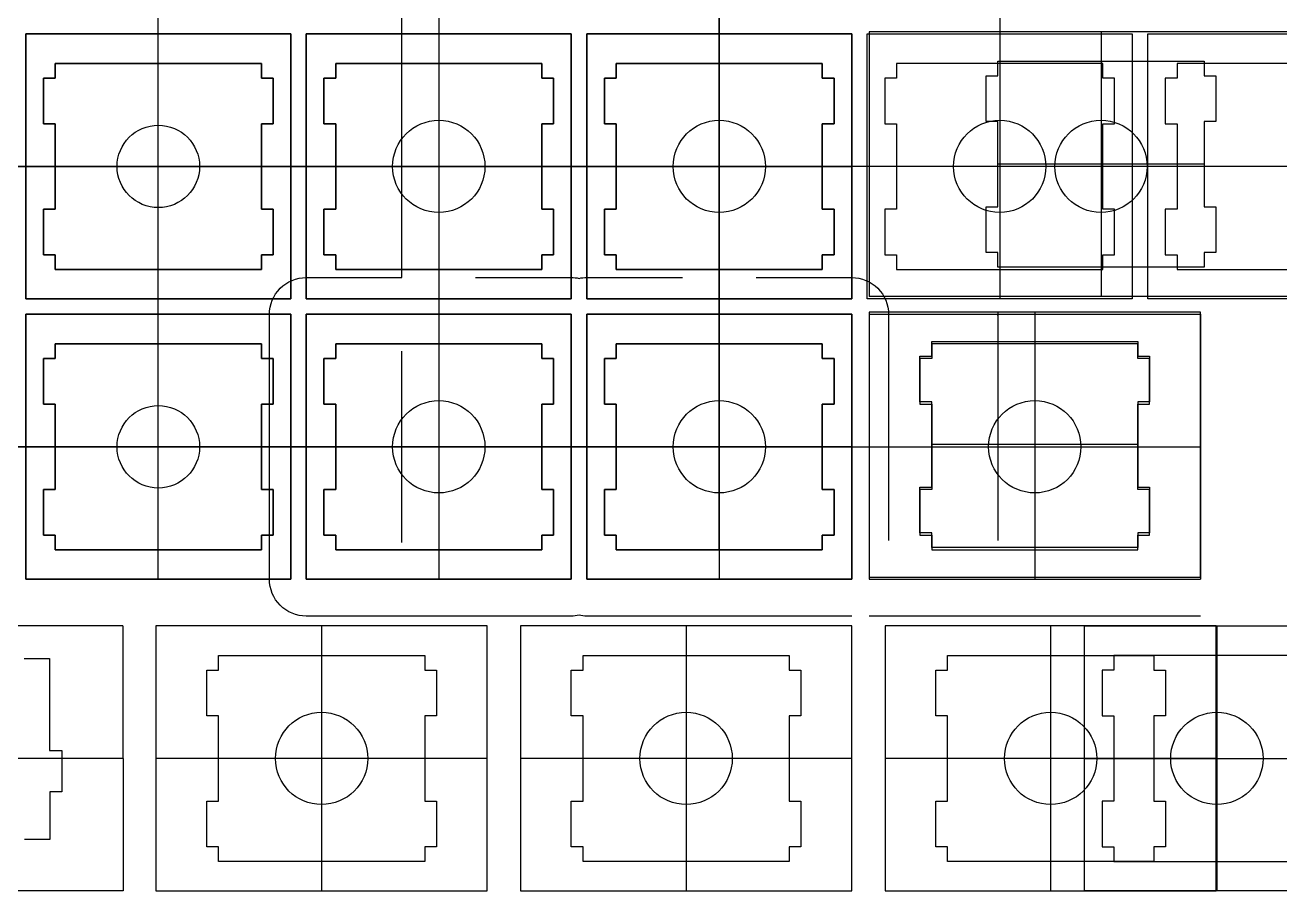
# Model space of a CAD drawing. Header units: millimetres. Extents: x -449 to 264, y -662 to 324.
# Drawn here: x 29.1 to 114.3, y -30.2 to 28.6 of the extents above; entities that cross this region are included whole.
import ezdxf

# ---------------------------------------------------------------- set-up
doc = ezdxf.new("R2010")
doc.units = ezdxf.units.MM
doc.layers.get('0').update_dxf_attribs({"color": 4, "lineweight": 25, "true_color": 0x00ffff})
for name, color, linetype, lineweight, true_color in [('keycap', 56, 'Continuous', 25, 0x808000), ('livello 1', 1, 'Continuous', 25, 0xff0000), ('livello 2', 3, 'Continuous', 25, 0x00ff00)]:
    doc.layers.add(name, color=color, linetype=linetype, lineweight=lineweight, true_color=true_color)

msp = doc.modelspace()

# ---------------------------------------------------------------- linework, layer by layer
for p, q in [((31.1, 26.051), (31.1, 25.051)), ((45.099, 26.051), (31.1, 26.051)), ((45.099, 25.051), (45.099, 26.051)), ((50.148, 26.051), (50.148, 25.051)), ((64.149, 26.051), (50.148, 26.051)), ((64.149, 25.051), (64.149, 26.051)), ((69.2, 26.051), (69.2, 25.051)), ((83.199, 26.051), (69.2, 26.051)), ((83.199, 25.051), (83.199, 26.051)), ((88.25, 26.051), (88.25, 25.051)), ((102.249, 26.051), (88.25, 26.051)), ((102.249, 25.051), (102.249, 26.051)), ((107.3, 26.051), (107.3, 25.051)), ((121.299, 26.051), (107.3, 26.051)), ((31.1, 25.051), (30.299, 25.051)), ((30.299, 25.051), (30.299, 21.95)), ((45.898, 25.051), (45.099, 25.051)), ((45.898, 21.95), (45.898, 25.051)), ((50.148, 25.051), (49.349, 25.051)), ((49.349, 25.051), (49.349, 21.95)), ((64.95, 25.051), (64.149, 25.051)), ((64.95, 21.95), (64.95, 25.051)), ((69.2, 25.051), (68.399, 25.051)), ((68.399, 25.051), (68.399, 21.95)), ((84, 25.051), (83.199, 25.051)), ((84, 21.95), (84, 25.051)), ((88.25, 25.051), (87.449, 25.051)), ((87.449, 25.051), (87.449, 21.95)), ((103.05, 25.051), (102.249, 25.051)), ((103.05, 21.95), (103.05, 25.051)), ((107.3, 25.051), (106.499, 25.051)), ((106.499, 25.051), (106.499, 21.95)), ((30.299, 21.95), (31.1, 21.95)), ((31.1, 21.95), (31.1, 16.15)), ((45.099, 16.15), (45.099, 21.95)), ((45.099, 21.95), (45.898, 21.95)), ((49.349, 21.95), (50.148, 21.95)), ((50.148, 21.95), (50.148, 16.15)), ((64.149, 16.15), (64.149, 21.95)), ((64.149, 21.95), (64.95, 21.95)), ((68.399, 21.95), (69.2, 21.95)), ((69.2, 21.95), (69.2, 16.15)), ((83.199, 16.15), (83.199, 21.95)), ((83.199, 21.95), (84, 21.95)), ((87.449, 21.95), (88.25, 21.95)), ((88.25, 21.95), (88.25, 16.15)), ((102.249, 16.15), (102.249, 21.95)), ((102.249, 21.95), (103.05, 21.95)), ((106.499, 21.95), (107.3, 21.95)), ((107.3, 21.95), (107.3, 16.15)), ((31.1, 16.15), (30.299, 16.15)), ((30.299, 16.15), (30.299, 13.051)), ((45.898, 16.15), (45.099, 16.15)), ((45.898, 13.051), (45.898, 16.15)), ((50.148, 16.15), (49.349, 16.15)), ((49.349, 16.15), (49.349, 13.051)), ((64.95, 16.15), (64.149, 16.15)), ((64.95, 13.051), (64.95, 16.15)), ((69.2, 16.15), (68.399, 16.15)), ((68.399, 16.15), (68.399, 13.051)), ((84, 16.15), (83.199, 16.15)), ((84, 13.051), (84, 16.15)), ((88.25, 16.15), (87.449, 16.15)), ((87.449, 16.15), (87.449, 13.051)), ((103.05, 16.15), (102.249, 16.15)), ((103.05, 13.051), (103.05, 16.15)), ((107.3, 16.15), (106.499, 16.15)), ((106.499, 16.15), (106.499, 13.051)), ((30.299, 13.051), (31.1, 13.051)), ((31.1, 13.051), (31.1, 12.05)), ((45.099, 12.05), (45.099, 13.051)), ((45.099, 13.051), (45.898, 13.051)), ((49.349, 13.051), (50.148, 13.051)), ((50.148, 13.051), (50.148, 12.05)), ((64.149, 12.05), (64.149, 13.051)), ((64.149, 13.051), (64.95, 13.051)), ((68.399, 13.051), (69.2, 13.051)), ((69.2, 13.051), (69.2, 12.05)), ((83.199, 12.05), (83.199, 13.051)), ((83.199, 13.051), (84, 13.051)), ((87.449, 13.051), (88.25, 13.051)), ((88.25, 13.051), (88.25, 12.05)), ((102.249, 12.05), (102.249, 13.051)), ((102.249, 13.051), (103.05, 13.051)), ((106.499, 13.051), (107.3, 13.051)), ((107.3, 13.051), (107.3, 12.05)), ((31.1, 12.05), (45.099, 12.05)), ((50.148, 12.05), (64.149, 12.05)), ((69.2, 12.05), (83.199, 12.05)), ((88.25, 12.05), (102.249, 12.05)), ((107.3, 12.05), (121.299, 12.05)), ((86.381, 8.999), (86.381, -9)), ((108.881, 8.999), (108.881, -9)), ((31.1, 7.001), (31.1, 6.001)), ((45.099, 7.001), (31.1, 7.001)), ((45.099, 6.001), (45.099, 7.001)), ((50.148, 7.001), (50.148, 6.001)), ((64.149, 7.001), (50.148, 7.001)), ((64.149, 6.001), (64.149, 7.001)), ((69.2, 7.001), (69.2, 6.001)), ((83.199, 7.001), (69.2, 7.001)), ((83.199, 6.001), (83.199, 7.001)), ((90.631, 7.001), (90.631, 6.001)), ((104.63, 7.001), (90.631, 7.001)), ((104.63, 6.001), (104.63, 7.001)), ((31.1, 6.001), (30.299, 6.001)), ((30.299, 6.001), (30.299, 2.901)), ((45.898, 6.001), (45.099, 6.001)), ((45.898, 2.901), (45.898, 6.001)), ((50.148, 6.001), (49.349, 6.001)), ((49.349, 6.001), (49.349, 2.901)), ((64.95, 6.001), (64.149, 6.001)), ((64.95, 2.901), (64.95, 6.001)), ((69.2, 6.001), (68.399, 6.001)), ((68.399, 6.001), (68.399, 2.901)), ((84, 6.001), (83.199, 6.001)), ((84, 2.901), (84, 6.001)), ((90.631, 6.001), (89.83, 6.001)), ((89.83, 6.001), (89.83, 2.901)), ((105.431, 6.001), (104.63, 6.001)), ((105.431, 2.901), (105.431, 6.001)), ((30.299, 2.901), (31.1, 2.901)), ((31.1, 2.901), (31.1, -2.9)), ((45.099, -2.9), (45.099, 2.901)), ((45.099, 2.901), (45.898, 2.901)), ((49.349, 2.901), (50.148, 2.901)), ((50.148, 2.901), (50.148, -2.9)), ((64.149, -2.9), (64.149, 2.901)), ((64.149, 2.901), (64.95, 2.901)), ((68.399, 2.901), (69.2, 2.901)), ((69.2, 2.901), (69.2, -2.9)), ((83.199, -2.9), (83.199, 2.901)), ((83.199, 2.901), (84, 2.901)), ((89.83, 2.901), (90.631, 2.901)), ((90.631, 2.901), (90.631, -2.9)), ((104.63, 2.901), (105.431, 2.901)), ((104.63, -2.9), (104.63, 2.901)), ((31.1, -2.9), (30.299, -2.9)), ((30.299, -2.9), (30.299, -5.999)), ((45.898, -2.9), (45.099, -2.9)), ((45.898, -5.999), (45.898, -2.9)), ((50.148, -2.9), (49.349, -2.9)), ((49.349, -2.9), (49.349, -5.999)), ((64.95, -2.9), (64.149, -2.9)), ((64.95, -5.999), (64.95, -2.9)), ((69.2, -2.9), (68.399, -2.9)), ((68.399, -2.9), (68.399, -5.999)), ((84, -2.9), (83.199, -2.9)), ((84, -5.999), (84, -2.9)), ((90.631, -2.9), (89.83, -2.9)), ((89.83, -2.9), (89.83, -5.999)), ((105.431, -2.9), (104.63, -2.9)), ((105.431, -5.999), (105.431, -2.9)), ((30.299, -5.999), (31.1, -5.999)), ((31.1, -5.999), (31.1, -7)), ((45.099, -7), (45.099, -5.999)), ((45.099, -5.999), (45.898, -5.999)), ((49.349, -5.999), (50.148, -5.999)), ((50.148, -5.999), (50.148, -7)), ((64.149, -7), (64.149, -5.999)), ((64.149, -5.999), (64.95, -5.999)), ((68.399, -5.999), (69.2, -5.999)), ((69.2, -5.999), (69.2, -7)), ((83.199, -7), (83.199, -5.999)), ((83.199, -5.999), (84, -5.999)), ((89.83, -5.999), (90.631, -5.999)), ((90.631, -5.999), (90.631, -7)), ((104.63, -7), (104.63, -5.999)), ((104.63, -5.999), (105.431, -5.999)), ((31.1, -7), (45.099, -7)), ((50.148, -7), (64.149, -7)), ((69.2, -7), (83.199, -7)), ((90.631, -7), (104.63, -7)), ((37.941, -12.173), (37.941, -30.172)), ((60.441, -30.172), (60.441, -12.173)), ((62.7, -12.173), (62.7, -30.172)), ((85.2, -30.172), (85.2, -12.173)), ((28.985, -14.374), (30.709, -14.373)), ((30.709, -14.373), (30.717, -20.643)), ((42.19, -15.172), (42.19, -14.173)), ((42.19, -14.173), (56.191, -14.173)), ((56.191, -14.173), (56.191, -15.172)), ((66.949, -15.172), (66.949, -14.173)), ((66.949, -14.173), (80.95, -14.173)), ((80.95, -14.173), (80.95, -15.172)), ((103, -14.171), (103, -15.172)), ((116.999, -14.171), (103, -14.171)), ((41.39, -18.272), (41.39, -15.172)), ((41.39, -15.172), (42.19, -15.172)), ((56.191, -15.172), (56.99, -15.172)), ((56.99, -15.172), (56.99, -18.272)), ((66.149, -18.272), (66.149, -15.172)), ((66.149, -15.172), (66.949, -15.172)), ((80.95, -15.172), (81.749, -15.172)), ((81.749, -15.172), (81.749, -18.272)), ((103, -15.172), (102.199, -15.172)), ((102.199, -15.172), (102.199, -18.272)), ((42.19, -18.272), (41.39, -18.272)), ((42.19, -24.072), (42.19, -18.272)), ((56.99, -18.272), (56.191, -18.272)), ((56.191, -18.272), (56.191, -24.072)), ((66.949, -18.272), (66.149, -18.272)), ((66.949, -24.072), (66.949, -18.272)), ((81.749, -18.272), (80.95, -18.272)), ((80.95, -18.272), (80.95, -24.072)), ((102.199, -18.272), (103, -18.272)), ((103, -18.272), (103, -24.071)), ((30.717, -20.643), (31.543, -20.641)), ((31.543, -20.641), (31.546, -23.442)), ((31.546, -23.442), (30.72, -23.443)), ((30.72, -23.443), (30.726, -26.672)), ((41.39, -27.172), (41.39, -24.072)), ((41.39, -24.072), (42.19, -24.072)), ((56.191, -24.072), (56.99, -24.072)), ((56.99, -24.072), (56.99, -27.172)), ((66.149, -27.172), (66.149, -24.072)), ((66.149, -24.072), (66.949, -24.072)), ((80.95, -24.072), (81.749, -24.072)), ((81.749, -24.072), (81.749, -27.172)), ((103, -24.071), (102.199, -24.071)), ((102.199, -24.071), (102.199, -27.172)), ((30.726, -26.672), (29.001, -26.675)), ((42.19, -27.172), (41.39, -27.172)), ((42.19, -28.172), (42.19, -27.172)), ((56.99, -27.172), (56.191, -27.172)), ((56.191, -27.172), (56.191, -28.172)), ((66.949, -27.172), (66.149, -27.172)), ((66.949, -28.172), (66.949, -27.172)), ((81.749, -27.172), (80.95, -27.172)), ((80.95, -27.172), (80.95, -28.172)), ((102.199, -27.172), (103, -27.172)), ((103, -27.172), (103, -28.172)), ((56.191, -28.172), (42.19, -28.172)), ((80.95, -28.172), (66.949, -28.172)), ((103, -28.172), (116.999, -28.172))]:
    msp.add_line(p, q)
at = {"lineweight": -2, "flags": 128}
for points in [[(95.25, 66.149), (95.25, 10.05)], [(97.631, 8.999), (97.631, -9)], [(110, -12.173), (110, -30.172)], [(101, -21.173), (157.1, -21.173)]]:
    msp.add_lwpolyline(points, dxfattribs=at)
at = {"flags": 128}
for points in [[(38.1, -7), (38.1, 64.152)], [(57.149, 64.152), (57.149, -7)], [(76.2, -7), (76.2, 64.152)], [(123.3, 19.05), (-9, 19.05)], [(86.381, 8.999), (108.881, 8.999)], [(-9, 0), (108.881, 0)], [(86.381, -9), (108.881, -9)], [(35.681, -12.173), (-4.819, -12.173)], [(35.681, -12.173), (35.705, -30.173)], [(60.441, -12.173), (37.941, -12.173)], [(49.191, -12.173), (49.191, -30.172)], [(85.2, -12.173), (62.7, -12.173)], [(73.95, -12.173), (73.95, -30.172)], [(35.693, -21.173), (-4.807, -21.173)], [(60.441, -21.173), (37.941, -21.173)], [(85.2, -21.173), (62.7, -21.173)], [(35.705, -30.173), (-4.795, -30.173)], [(37.941, -30.172), (60.441, -30.172)], [(62.7, -30.172), (85.2, -30.172)]]:
    msp.add_lwpolyline(points, dxfattribs=at)
at = {"lineweight": -2, "flags": 128}
for points in [[(47.1, 10.05), (29.1, 10.05), (29.1, 28.049), (47.1, 28.049)], [(66.15, 10.05), (48.15, 10.05), (48.15, 28.049), (66.15, 28.049)], [(85.2, 10.05), (67.2, 10.05), (67.2, 28.049), (85.2, 28.049)], [(104.25, 10.05), (86.25, 10.05), (86.25, 28.049), (104.25, 28.049)], [(123.3, 10.05), (105.3, 10.05), (105.3, 28.049), (123.3, 28.049)], [(47.1, -9), (29.1, -9), (29.1, 8.999), (47.1, 8.999)], [(66.15, -9), (48.15, -9), (48.15, 8.999), (66.15, 8.999)], [(85.2, -9), (67.2, -9), (67.2, 8.999), (85.2, 8.999)], [(119, -30.172), (101, -30.172), (101, -12.173), (119, -12.173)]]:
    msp.add_lwpolyline(points, close=True, dxfattribs=at)
at = {"layer": 'keycap', "flags": 128}
for points in [[(85.2, -11.5), (67.2, -11.5, -0.052943), (66.675, -11.444, -0.052943), (66.15, -11.5), (48.15, -11.5, -0.414214), (45.65, -9), (45.65, -9), (45.65, 4.819), (45.65, 8.999), (45.65, 8.999, -0.414214), (48.15, 11.499), (54.649, 11.499), (54.649, 64.152)], [(85.2, -11.5), (67.2, -11.5, -0.052943), (66.675, -11.444, -0.052943), (66.15, -11.5), (48.15, -11.5, -0.414214), (45.65, -9), (45.65, -9), (45.65, 4.819), (45.65, 8.999), (45.65, 8.999, -0.414214), (48.15, 11.499), (54.649, 11.499), (54.649, 64.152)], [(85.2, -11.5), (67.2, -11.5, -0.052943), (66.675, -11.444, -0.052943), (66.15, -11.5), (48.15, -11.5, -0.414214), (45.65, -9), (45.65, -9), (45.65, 4.819), (45.65, 8.999), (45.65, 8.999, -0.414214), (48.15, 11.499), (54.649, 11.499), (54.649, 64.152)], [(85.2, -11.5), (67.2, -11.5, -0.052943), (66.675, -11.444, -0.052943), (66.15, -11.5), (48.15, -11.5, -0.414214), (45.65, -9), (45.65, -9), (45.65, 4.819), (45.65, 8.999), (45.65, 8.999, -0.414214), (48.15, 11.499), (54.649, 11.499), (54.649, 64.152)], [(85.2, -11.5), (67.2, -11.5, -0.052943), (66.675, -11.444, -0.052943), (66.15, -11.5), (48.15, -11.5, -0.414214), (45.65, -9), (45.65, -9), (45.65, 4.819), (45.65, 8.999), (45.65, 8.999, -0.414214), (48.15, 11.499), (54.649, 11.499), (54.649, 64.152)], [(85.2, -11.5), (67.2, -11.5, -0.052943), (66.675, -11.444, -0.052943), (66.15, -11.5), (48.15, -11.5, -0.414214), (45.65, -9), (45.65, -9), (45.65, 4.819), (45.65, 8.999), (45.65, 8.999, -0.414214), (48.15, 11.499), (54.649, 11.499), (54.649, 64.152)], [(85.2, -11.5), (67.2, -11.5, -0.052943), (66.675, -11.444, -0.052943), (66.15, -11.5), (48.15, -11.5, -0.414214), (45.65, -9), (45.65, -9), (45.65, 4.819), (45.65, 8.999), (45.65, 8.999, -0.414214), (48.15, 11.499), (54.649, 11.499), (54.649, 64.152)], [(85.2, -11.5), (67.2, -11.5, -0.052943), (66.675, -11.444, -0.052943), (66.15, -11.5), (48.15, -11.5, -0.414214), (45.65, -9), (45.65, -9), (45.65, 4.819), (45.65, 8.999), (45.65, 8.999, -0.414214), (48.15, 11.499), (54.649, 11.499), (54.649, 64.152)], [(85.2, -11.5), (67.2, -11.5, -0.052943), (66.675, -11.444, -0.052943), (66.15, -11.5), (48.15, -11.5, -0.414214), (45.65, -9), (45.65, -9), (45.65, 4.819), (45.65, 8.999), (45.65, 8.999, -0.414214), (48.15, 11.499), (54.649, 11.499), (54.649, 64.152)], [(85.2, -11.5), (67.2, -11.5, -0.052943), (66.675, -11.444, -0.052943), (66.15, -11.5), (48.15, -11.5, -0.414214), (45.65, -9), (45.65, -9), (45.65, 4.819), (45.65, 8.999), (45.65, 8.999, -0.414214), (48.15, 11.499), (54.649, 11.499), (54.649, 64.152)], [(85.2, -11.5), (67.2, -11.5, -0.052943), (66.675, -11.444, -0.052943), (66.15, -11.5), (48.15, -11.5, -0.414214), (45.65, -9), (45.65, -9), (45.65, 4.819), (45.65, 8.999), (45.65, 8.999, -0.414214), (48.15, 11.499), (54.649, 11.499), (54.649, 64.152)], [(85.2, -11.5), (67.2, -11.5, -0.052943), (66.675, -11.444, -0.052943), (66.15, -11.5), (48.15, -11.5, -0.414214), (45.65, -9), (45.65, -9), (45.65, 4.819), (45.65, 8.999), (45.65, 8.999, -0.414214), (48.15, 11.499), (54.649, 11.499), (54.649, 64.152)], [(85.2, -11.5), (67.2, -11.5, -0.052943), (66.675, -11.444, -0.052943), (66.15, -11.5), (48.15, -11.5, -0.414214), (45.65, -9), (45.65, -9), (45.65, 4.819), (45.65, 8.999), (45.65, 8.999, -0.414214), (48.15, 11.499), (54.649, 11.499), (54.649, 64.152)], [(85.2, -11.5), (67.2, -11.5, -0.052943), (66.675, -11.444, -0.052943), (66.15, -11.5), (48.15, -11.5, -0.414214), (45.65, -9), (45.65, -9), (45.65, 4.819), (45.65, 8.999), (45.65, 8.999, -0.414214), (48.15, 11.499), (54.649, 11.499), (54.649, 64.152)], [(85.2, -11.5), (67.2, -11.5, -0.052943), (66.675, -11.444, -0.052943), (66.15, -11.5), (48.15, -11.5, -0.414214), (45.65, -9), (45.65, -9), (45.65, 4.819), (45.65, 8.999), (45.65, 8.999, -0.414214), (48.15, 11.499), (54.649, 11.499), (54.649, 64.152)], [(85.2, -11.5), (67.2, -11.5, -0.052943), (66.675, -11.444, -0.052943), (66.15, -11.5), (48.15, -11.5, -0.414214), (45.65, -9), (45.65, -9), (45.65, 4.819), (45.65, 8.999), (45.65, 8.999, -0.414214), (48.15, 11.499), (54.649, 11.499), (54.649, 64.152)], [(85.2, -11.5), (67.2, -11.5, -0.052943), (66.675, -11.444, -0.052943), (66.15, -11.5), (48.15, -11.5, -0.414214), (45.65, -9), (45.65, -9), (45.65, 4.819), (45.65, 8.999), (45.65, 8.999, -0.414214), (48.15, 11.499), (54.649, 11.499), (54.649, 64.152)], [(85.2, -11.5), (67.2, -11.5, -0.052943), (66.675, -11.444, -0.052943), (66.15, -11.5), (48.15, -11.5, -0.414214), (45.65, -9), (45.65, -9), (45.65, 4.819), (45.65, 8.999), (45.65, 8.999, -0.414214), (48.15, 11.499), (54.649, 11.499), (54.649, 64.152)], [(85.2, -11.5), (67.2, -11.5, -0.052943), (66.675, -11.444, -0.052943), (66.15, -11.5), (48.15, -11.5, -0.414214), (45.65, -9), (45.65, -9), (45.65, 4.819), (45.65, 8.999), (45.65, 8.999, -0.414214), (48.15, 11.499), (54.649, 11.499), (54.649, 64.152)], [(85.2, -11.5), (67.2, -11.5, -0.052943), (66.675, -11.444, -0.052943), (66.15, -11.5), (48.15, -11.5, -0.414214), (45.65, -9), (45.65, -9), (45.65, 4.819), (45.65, 8.999), (45.65, 8.999, -0.414214), (48.15, 11.499), (54.649, 11.499), (54.649, 64.152)], [(85.2, -11.5), (67.2, -11.5, -0.052943), (66.675, -11.444, -0.052943), (66.15, -11.5), (48.15, -11.5, -0.414214), (45.65, -9), (45.65, -9), (45.65, 4.819), (45.65, 8.999), (45.65, 8.999, -0.414214), (48.15, 11.499), (54.649, 11.499), (54.649, 64.152)], [(85.2, -11.5), (67.2, -11.5, -0.052943), (66.675, -11.444, -0.052943), (66.15, -11.5), (48.15, -11.5, -0.414214), (45.65, -9), (45.65, -9), (45.65, 4.819), (45.65, 8.999), (45.65, 8.999, -0.414214), (48.15, 11.499), (54.649, 11.499), (54.649, 64.152)], [(85.2, -11.5), (67.2, -11.5, -0.052943), (66.675, -11.444, -0.052943), (66.15, -11.5), (48.15, -11.5, -0.414214), (45.65, -9), (45.65, -9), (45.65, 4.819), (45.65, 8.999), (45.65, 8.999, -0.414214), (48.15, 11.499), (54.649, 11.499), (54.649, 64.152)], [(85.2, -11.5), (67.2, -11.5, -0.052943), (66.675, -11.444, -0.052943), (66.15, -11.5), (48.15, -11.5, -0.414214), (45.65, -9), (45.65, -9), (45.65, 4.819), (45.65, 8.999), (45.65, 8.999, -0.414214), (48.15, 11.499), (54.649, 11.499), (54.649, 64.152)], [(85.2, -11.5), (67.2, -11.5, -0.052943), (66.675, -11.444, -0.052943), (66.15, -11.5), (48.15, -11.5, -0.414214), (45.65, -9), (45.65, -9), (45.65, 4.819), (45.65, 8.999), (45.65, 8.999, -0.414214), (48.15, 11.499), (54.649, 11.499), (54.649, 64.152)], [(85.2, -11.5), (67.2, -11.5, -0.052943), (66.675, -11.444, -0.052943), (66.15, -11.5), (48.15, -11.5, -0.414214), (45.65, -9), (45.65, -9), (45.65, 4.819), (45.65, 8.999), (45.65, 8.999, -0.414214), (48.15, 11.499), (54.649, 11.499), (54.649, 64.152)], [(85.2, -11.5), (67.2, -11.5, -0.052943), (66.675, -11.444, -0.052943), (66.15, -11.5), (48.15, -11.5, -0.414214), (45.65, -9), (45.65, -9), (45.65, 4.819), (45.65, 8.999), (45.65, 8.999, -0.414214), (48.15, 11.499), (54.649, 11.499), (54.649, 64.152)], [(59.65, 11.499), (66.15, 11.499, -0.052943), (66.675, 11.444, -0.052943), (67.2, 11.499), (73.7, 11.499)], [(59.65, 11.499), (66.15, 11.499, -0.052943), (66.675, 11.444, -0.052943), (67.2, 11.499), (73.7, 11.499)], [(59.65, 11.499), (66.15, 11.499, -0.052943), (66.675, 11.444, -0.052943), (67.2, 11.499), (73.7, 11.499)], [(59.65, 11.499), (66.15, 11.499, -0.052943), (66.675, 11.444, -0.052943), (67.2, 11.499), (73.7, 11.499)], [(59.65, 11.499), (66.15, 11.499, -0.052943), (66.675, 11.444, -0.052943), (67.2, 11.499), (73.7, 11.499)], [(59.65, 11.499), (66.15, 11.499, -0.052943), (66.675, 11.444, -0.052943), (67.2, 11.499), (73.7, 11.499)], [(59.65, 11.499), (66.15, 11.499, -0.052943), (66.675, 11.444, -0.052943), (67.2, 11.499), (73.7, 11.499)], [(59.65, 11.499), (66.15, 11.499, -0.052943), (66.675, 11.444, -0.052943), (67.2, 11.499), (73.7, 11.499)], [(59.65, 11.499), (66.15, 11.499, -0.052943), (66.675, 11.444, -0.052943), (67.2, 11.499), (73.7, 11.499)], [(59.65, 11.499), (66.15, 11.499, -0.052943), (66.675, 11.444, -0.052943), (67.2, 11.499), (73.7, 11.499)], [(59.65, 11.499), (66.15, 11.499, -0.052943), (66.675, 11.444, -0.052943), (67.2, 11.499), (73.7, 11.499)], [(59.65, 11.499), (66.15, 11.499, -0.052943), (66.675, 11.444, -0.052943), (67.2, 11.499), (73.7, 11.499)], [(59.65, 11.499), (66.15, 11.499, -0.052943), (66.675, 11.444, -0.052943), (67.2, 11.499), (73.7, 11.499)], [(59.65, 11.499), (66.15, 11.499, -0.052943), (66.675, 11.444, -0.052943), (67.2, 11.499), (73.7, 11.499)], [(59.65, 11.499), (66.15, 11.499, -0.052943), (66.675, 11.444, -0.052943), (67.2, 11.499), (73.7, 11.499)], [(59.65, 11.499), (66.15, 11.499, -0.052943), (66.675, 11.444, -0.052943), (67.2, 11.499), (73.7, 11.499)], [(59.65, 11.499), (66.15, 11.499, -0.052943), (66.675, 11.444, -0.052943), (67.2, 11.499), (73.7, 11.499)], [(59.65, 11.499), (66.15, 11.499, -0.052943), (66.675, 11.444, -0.052943), (67.2, 11.499), (73.7, 11.499)], [(59.65, 11.499), (66.15, 11.499, -0.052943), (66.675, 11.444, -0.052943), (67.2, 11.499), (73.7, 11.499)], [(59.65, 11.499), (66.15, 11.499, -0.052943), (66.675, 11.444, -0.052943), (67.2, 11.499), (73.7, 11.499)], [(59.65, 11.499), (66.15, 11.499, -0.052943), (66.675, 11.444, -0.052943), (67.2, 11.499), (73.7, 11.499)], [(59.65, 11.499), (66.15, 11.499, -0.052943), (66.675, 11.444, -0.052943), (67.2, 11.499), (73.7, 11.499)], [(59.65, 11.499), (66.15, 11.499, -0.052943), (66.675, 11.444, -0.052943), (67.2, 11.499), (73.7, 11.499)], [(59.65, 11.499), (66.15, 11.499, -0.052943), (66.675, 11.444, -0.052943), (67.2, 11.499), (73.7, 11.499)], [(59.65, 11.499), (66.15, 11.499, -0.052943), (66.675, 11.444, -0.052943), (67.2, 11.499), (73.7, 11.499)], [(59.65, 11.499), (66.15, 11.499, -0.052943), (66.675, 11.444, -0.052943), (67.2, 11.499), (73.7, 11.499)], [(59.65, 11.499), (66.15, 11.499, -0.052943), (66.675, 11.444, -0.052943), (67.2, 11.499), (73.7, 11.499)], [(78.7, 11.499), (85.2, 11.499, -0.414214), (87.7, 8.999), (87.7, 8.999), (87.7, 4.805), (87.7, -6.362)], [(78.7, 11.499), (85.2, 11.499, -0.414214), (87.7, 8.999), (87.7, 8.999), (87.7, 4.805), (87.7, -6.362)], [(78.7, 11.499), (85.2, 11.499, -0.414214), (87.7, 8.999), (87.7, 8.999), (87.7, 4.805), (87.7, -6.362)], [(78.7, 11.499), (85.2, 11.499, -0.414214), (87.7, 8.999), (87.7, 8.999), (87.7, 4.805), (87.7, -6.362)], [(78.7, 11.499), (85.2, 11.499, -0.414214), (87.7, 8.999), (87.7, 8.999), (87.7, 4.805), (87.7, -6.362)], [(78.7, 11.499), (85.2, 11.499, -0.414214), (87.7, 8.999), (87.7, 8.999), (87.7, 4.805), (87.7, -6.362)], [(78.7, 11.499), (85.2, 11.499, -0.414214), (87.7, 8.999), (87.7, 8.999), (87.7, 4.805), (87.7, -6.362)], [(78.7, 11.499), (85.2, 11.499, -0.414214), (87.7, 8.999), (87.7, 8.999), (87.7, 4.805), (87.7, -6.362)], [(78.7, 11.499), (85.2, 11.499, -0.414214), (87.7, 8.999), (87.7, 8.999), (87.7, 4.805), (87.7, -6.362)], [(78.7, 11.499), (85.2, 11.499, -0.414214), (87.7, 8.999), (87.7, 8.999), (87.7, 4.805), (87.7, -6.362)], [(78.7, 11.499), (85.2, 11.499, -0.414214), (87.7, 8.999), (87.7, 8.999), (87.7, 4.805), (87.7, -6.362)], [(78.7, 11.499), (85.2, 11.499, -0.414214), (87.7, 8.999), (87.7, 8.999), (87.7, 4.805), (87.7, -6.362)], [(78.7, 11.499), (85.2, 11.499, -0.414214), (87.7, 8.999), (87.7, 8.999), (87.7, 4.805), (87.7, -6.362)], [(78.7, 11.499), (85.2, 11.499, -0.414214), (87.7, 8.999), (87.7, 8.999), (87.7, 4.805), (87.7, -6.362)], [(78.7, 11.499), (85.2, 11.499, -0.414214), (87.7, 8.999), (87.7, 8.999), (87.7, 4.805), (87.7, -6.362)], [(78.7, 11.499), (85.2, 11.499, -0.414214), (87.7, 8.999), (87.7, 8.999), (87.7, 4.805), (87.7, -6.362)], [(78.7, 11.499), (85.2, 11.499, -0.414214), (87.7, 8.999), (87.7, 8.999), (87.7, 4.805), (87.7, -6.362)], [(78.7, 11.499), (85.2, 11.499, -0.414214), (87.7, 8.999), (87.7, 8.999), (87.7, 4.805), (87.7, -6.362)], [(78.7, 11.499), (85.2, 11.499, -0.414214), (87.7, 8.999), (87.7, 8.999), (87.7, 4.805), (87.7, -6.362)], [(78.7, 11.499), (85.2, 11.499, -0.414214), (87.7, 8.999), (87.7, 8.999), (87.7, 4.805), (87.7, -6.362)], [(78.7, 11.499), (85.2, 11.499, -0.414214), (87.7, 8.999), (87.7, 8.999), (87.7, 4.805), (87.7, -6.362)], [(78.7, 11.499), (85.2, 11.499, -0.414214), (87.7, 8.999), (87.7, 8.999), (87.7, 4.805), (87.7, -6.362)], [(78.7, 11.499), (85.2, 11.499, -0.414214), (87.7, 8.999), (87.7, 8.999), (87.7, 4.805), (87.7, -6.362)], [(78.7, 11.499), (85.2, 11.499, -0.414214), (87.7, 8.999), (87.7, 8.999), (87.7, 4.805), (87.7, -6.362)], [(78.7, 11.499), (85.2, 11.499, -0.414214), (87.7, 8.999), (87.7, 8.999), (87.7, 4.805), (87.7, -6.362)], [(78.7, 11.499), (85.2, 11.499, -0.414214), (87.7, 8.999), (87.7, 8.999), (87.7, 4.805), (87.7, -6.362)], [(78.7, 11.499), (85.2, 11.499, -0.414214), (87.7, 8.999), (87.7, 8.999), (87.7, 4.805), (87.7, -6.362)]]:
    msp.add_lwpolyline(points, format="xyb", dxfattribs=at)
for points in [[(95.131, 9.149), (95.131, 8.913), (95.131, 8.999), (95.131, -6.362)], [(95.131, 9.149), (95.131, 8.913), (95.131, 8.999), (95.131, -6.362)], [(95.131, 9.149), (95.131, 8.913), (95.131, 8.999), (95.131, -6.362)], [(95.131, 9.149), (95.131, 8.913), (95.131, 8.999), (95.131, -6.362)], [(95.131, 9.149), (95.131, 8.913), (95.131, 8.999), (95.131, -6.362)], [(95.131, 9.149), (95.131, 8.913), (95.131, 8.999), (95.131, -6.362)], [(95.131, 9.149), (95.131, 8.913), (95.131, 8.999), (95.131, -6.362)], [(95.131, 9.149), (95.131, 8.913), (95.131, 8.999), (95.131, -6.362)], [(95.131, 9.149), (95.131, 8.913), (95.131, 8.999), (95.131, -6.362)], [(95.131, 9.149), (95.131, 8.913), (95.131, 8.999), (95.131, -6.362)], [(95.131, 9.149), (95.131, 8.913), (95.131, 8.999), (95.131, -6.362)], [(95.131, 9.149), (95.131, 8.913), (95.131, 8.999), (95.131, -6.362)], [(95.131, 9.149), (95.131, 8.913), (95.131, 8.999), (95.131, -6.362)], [(95.131, 9.149), (95.131, 8.913), (95.131, 8.999), (95.131, -6.362)], [(95.131, 9.149), (95.131, 8.913), (95.131, 8.999), (95.131, -6.362)], [(95.131, 9.149), (95.131, 8.913), (95.131, 8.999), (95.131, -6.362)], [(95.131, 9.149), (95.131, 8.913), (95.131, 8.999), (95.131, -6.362)], [(95.131, 9.149), (95.131, 8.913), (95.131, 8.999), (95.131, -6.362)], [(95.131, 9.149), (95.131, 8.913), (95.131, 8.999), (95.131, -6.362)], [(95.131, 9.149), (95.131, 8.913), (95.131, 8.999), (95.131, -6.362)], [(95.131, 9.149), (95.131, 8.913), (95.131, 8.999), (95.131, -6.362)], [(95.131, 9.149), (95.131, 8.913), (95.131, 8.999), (95.131, -6.362)], [(95.131, 9.149), (95.131, 8.913), (95.131, 8.999), (95.131, -6.362)], [(95.131, 9.149), (95.131, 8.913), (95.131, 8.999), (95.131, -6.362)], [(95.131, 9.149), (95.131, 8.913), (95.131, 8.999), (95.131, -6.362)], [(95.131, 9.149), (95.131, 8.913), (95.131, 8.999), (95.131, -6.362)], [(95.131, 9.149), (95.131, 8.913), (95.131, 8.999), (95.131, -6.362)], [(54.649, -6.499), (54.649, 6.499)], [(54.649, -6.499), (54.649, 6.499)], [(54.649, -6.499), (54.649, 6.499)], [(54.649, -6.499), (54.649, 6.499)], [(54.649, -6.499), (54.649, 6.499)], [(54.649, -6.499), (54.649, 6.499)], [(54.649, -6.499), (54.649, 6.499)], [(54.649, -6.499), (54.649, 6.499)], [(54.649, -6.499), (54.649, 6.499)], [(54.649, -6.499), (54.649, 6.499)], [(54.649, -6.499), (54.649, 6.499)], [(54.649, -6.499), (54.649, 6.499)], [(54.649, -6.499), (54.649, 6.499)], [(54.649, -6.499), (54.649, 6.499)], [(54.649, -6.499), (54.649, 6.499)], [(54.649, -6.499), (54.649, 6.499)], [(54.649, -6.499), (54.649, 6.499)], [(54.649, -6.499), (54.649, 6.499)], [(54.649, -6.499), (54.649, 6.499)], [(54.649, -6.499), (54.649, 6.499)], [(54.649, -6.499), (54.649, 6.499)], [(54.649, -6.499), (54.649, 6.499)], [(54.649, -6.499), (54.649, 6.499)], [(54.649, -6.499), (54.649, 6.499)], [(54.649, -6.499), (54.649, 6.499)], [(54.649, -6.499), (54.649, 6.499)], [(54.649, -6.499), (54.649, 6.499)], [(108.881, -11.5), (86.381, -11.5)], [(108.881, -11.5), (86.381, -11.5)], [(108.881, -11.5), (86.381, -11.5)], [(108.881, -11.5), (86.381, -11.5)], [(108.881, -11.5), (86.381, -11.5)], [(108.881, -11.5), (86.381, -11.5)], [(108.881, -11.5), (86.381, -11.5)], [(108.881, -11.5), (86.381, -11.5)], [(108.881, -11.5), (86.381, -11.5)], [(108.881, -11.5), (86.381, -11.5)], [(108.881, -11.5), (86.381, -11.5)], [(108.881, -11.5), (86.381, -11.5)], [(108.881, -11.5), (86.381, -11.5)], [(108.881, -11.5), (86.381, -11.5)], [(108.881, -11.5), (86.381, -11.5)], [(108.881, -11.5), (86.381, -11.5)], [(108.881, -11.5), (86.381, -11.5)], [(108.881, -11.5), (86.381, -11.5)], [(108.881, -11.5), (86.381, -11.5)], [(108.881, -11.5), (86.381, -11.5)], [(108.881, -11.5), (86.381, -11.5)], [(108.881, -11.5), (86.381, -11.5)], [(108.881, -11.5), (86.381, -11.5)], [(108.881, -11.5), (86.381, -11.5)], [(108.881, -11.5), (86.381, -11.5)], [(108.881, -11.5), (86.381, -11.5)], [(108.881, -11.5), (86.381, -11.5)]]:
    msp.add_lwpolyline(points, dxfattribs=at)
at = {"layer": 'livello 1'}
for p, q in [((31.1, 25.051), (31.1, 26.051)), ((31.1, 26.051), (45.1, 26.051)), ((45.1, 26.051), (45.1, 25.051)), ((50.15, 25.051), (50.15, 26.051)), ((50.15, 26.051), (64.15, 26.051)), ((64.15, 26.051), (64.15, 25.051)), ((69.2, 25.051), (69.2, 26.051)), ((69.2, 26.051), (83.2, 26.051)), ((83.2, 26.051), (83.2, 25.051)), ((95.132, 25.201), (95.132, 26.201)), ((95.132, 26.201), (109.131, 26.201)), ((109.131, 26.201), (109.131, 25.201)), ((30.299, 21.95), (30.299, 25.051)), ((30.299, 25.051), (31.1, 25.051)), ((45.1, 25.051), (45.899, 25.051)), ((45.899, 25.051), (45.899, 21.95)), ((49.349, 21.95), (49.349, 25.051)), ((49.349, 25.051), (50.15, 25.051)), ((64.15, 25.051), (64.949, 25.051)), ((64.949, 25.051), (64.949, 21.95)), ((68.399, 21.95), (68.399, 25.051)), ((68.399, 25.051), (69.2, 25.051)), ((83.2, 25.051), (83.999, 25.051)), ((83.999, 25.051), (83.999, 21.95)), ((94.331, 22.1), (94.331, 25.201)), ((94.331, 25.201), (95.132, 25.201)), ((109.131, 25.201), (109.932, 25.201)), ((109.932, 25.201), (109.932, 22.1)), ((31.1, 21.95), (30.299, 21.95)), ((31.1, 16.15), (31.1, 21.95)), ((45.899, 21.95), (45.1, 21.95)), ((45.1, 21.95), (45.1, 16.15)), ((50.15, 21.95), (49.349, 21.95)), ((50.15, 16.15), (50.15, 21.95)), ((64.949, 21.95), (64.15, 21.95)), ((64.15, 21.95), (64.15, 16.15)), ((69.2, 21.95), (68.399, 21.95)), ((69.2, 16.15), (69.2, 21.95)), ((83.999, 21.95), (83.2, 21.95)), ((83.2, 21.95), (83.2, 16.15)), ((95.132, 22.1), (94.331, 22.1)), ((95.132, 16.3), (95.132, 22.1)), ((109.932, 22.1), (109.131, 22.1)), ((109.131, 22.1), (109.131, 16.3)), ((94.331, 13.201), (94.331, 16.3)), ((94.331, 16.3), (95.132, 16.3)), ((109.131, 16.3), (109.932, 16.3)), ((109.932, 16.3), (109.932, 13.201)), ((30.299, 13.051), (30.299, 16.15)), ((30.299, 16.15), (31.1, 16.15)), ((45.1, 16.15), (45.899, 16.15)), ((45.899, 16.15), (45.899, 13.051)), ((49.349, 13.051), (49.349, 16.15)), ((49.349, 16.15), (50.15, 16.15)), ((64.15, 16.15), (64.949, 16.15)), ((64.949, 16.15), (64.949, 13.051)), ((68.399, 13.051), (68.399, 16.15)), ((68.399, 16.15), (69.2, 16.15)), ((83.2, 16.15), (83.999, 16.15)), ((83.999, 16.15), (83.999, 13.051)), ((31.1, 13.051), (30.299, 13.051)), ((31.1, 12.05), (31.1, 13.051)), ((45.899, 13.051), (45.1, 13.051)), ((45.1, 13.051), (45.1, 12.05)), ((50.15, 13.051), (49.349, 13.051)), ((50.15, 12.05), (50.15, 13.051)), ((64.949, 13.051), (64.15, 13.051)), ((64.15, 13.051), (64.15, 12.05)), ((69.2, 13.051), (68.399, 13.051)), ((69.2, 12.05), (69.2, 13.051)), ((83.999, 13.051), (83.2, 13.051)), ((83.2, 13.051), (83.2, 12.05)), ((95.132, 13.201), (94.331, 13.201)), ((95.132, 12.2), (95.132, 13.201)), ((109.932, 13.201), (109.131, 13.201)), ((109.131, 13.201), (109.131, 12.2)), ((45.1, 12.05), (31.1, 12.05)), ((64.15, 12.05), (50.15, 12.05)), ((83.2, 12.05), (69.2, 12.05)), ((109.131, 12.2), (95.132, 12.2)), ((86.381, 9.137), (86.381, -8.862)), ((108.881, -8.862), (108.881, 9.137)), ((31.1, 6.001), (31.1, 7.001)), ((31.1, 7.001), (45.1, 7.001)), ((45.1, 7.001), (45.1, 6.001)), ((50.15, 6.001), (50.15, 7.001)), ((50.15, 7.001), (64.15, 7.001)), ((64.15, 7.001), (64.15, 6.001)), ((69.2, 6.001), (69.2, 7.001)), ((69.2, 7.001), (83.2, 7.001)), ((83.2, 7.001), (83.2, 6.001)), ((90.63, 6.151), (90.63, 7.151)), ((90.63, 7.151), (104.631, 7.151)), ((104.631, 7.151), (104.631, 6.151)), ((30.299, 2.901), (30.299, 6.001)), ((30.299, 6.001), (31.1, 6.001)), ((45.1, 6.001), (45.899, 6.001)), ((45.899, 6.001), (45.899, 2.901)), ((49.349, 2.901), (49.349, 6.001)), ((49.349, 6.001), (50.15, 6.001)), ((64.15, 6.001), (64.949, 6.001)), ((64.949, 6.001), (64.949, 2.901)), ((68.399, 2.901), (68.399, 6.001)), ((68.399, 6.001), (69.2, 6.001)), ((83.2, 6.001), (83.999, 6.001)), ((83.999, 6.001), (83.999, 2.901)), ((89.83, 3.051), (89.83, 6.151)), ((89.83, 6.151), (90.63, 6.151)), ((104.631, 6.151), (105.43, 6.151)), ((105.43, 6.151), (105.43, 3.051)), ((31.1, 2.901), (30.299, 2.901)), ((31.1, -2.9), (31.1, 2.901)), ((45.899, 2.901), (45.1, 2.901)), ((45.1, 2.901), (45.1, -2.9)), ((50.15, 2.901), (49.349, 2.901)), ((50.15, -2.9), (50.15, 2.901)), ((64.949, 2.901), (64.15, 2.901)), ((64.15, 2.901), (64.15, -2.9)), ((69.2, 2.901), (68.399, 2.901)), ((69.2, -2.9), (69.2, 2.901)), ((83.999, 2.901), (83.2, 2.901)), ((83.2, 2.901), (83.2, -2.9)), ((90.63, 3.051), (89.83, 3.051)), ((90.63, -2.75), (90.63, 3.051)), ((105.43, 3.051), (104.631, 3.051)), ((104.631, 3.051), (104.631, -2.75)), ((30.299, -5.999), (30.299, -2.9)), ((30.299, -2.9), (31.1, -2.9)), ((45.1, -2.9), (45.899, -2.9)), ((45.899, -2.9), (45.899, -5.999)), ((49.349, -5.999), (49.349, -2.9)), ((49.349, -2.9), (50.15, -2.9)), ((64.15, -2.9), (64.949, -2.9)), ((64.949, -2.9), (64.949, -5.999)), ((68.399, -5.999), (68.399, -2.9)), ((68.399, -2.9), (69.2, -2.9)), ((83.2, -2.9), (83.999, -2.9)), ((83.999, -2.9), (83.999, -5.999)), ((89.83, -5.849), (89.83, -2.75)), ((89.83, -2.75), (90.63, -2.75)), ((104.631, -2.75), (105.43, -2.75)), ((105.43, -2.75), (105.43, -5.849)), ((90.63, -5.849), (89.83, -5.849)), ((90.63, -6.85), (90.63, -5.849)), ((105.43, -5.849), (104.631, -5.849)), ((104.631, -5.849), (104.631, -6.85)), ((31.1, -5.999), (30.299, -5.999)), ((31.1, -7), (31.1, -5.999)), ((45.899, -5.999), (45.1, -5.999)), ((45.1, -5.999), (45.1, -7)), ((50.15, -5.999), (49.349, -5.999)), ((50.15, -7), (50.15, -5.999)), ((64.949, -5.999), (64.15, -5.999)), ((64.15, -5.999), (64.15, -7)), ((69.2, -5.999), (68.399, -5.999)), ((69.2, -7), (69.2, -5.999)), ((83.999, -5.999), (83.2, -5.999)), ((83.2, -5.999), (83.2, -7)), ((45.1, -7), (31.1, -7)), ((64.15, -7), (50.15, -7)), ((83.2, -7), (69.2, -7)), ((104.631, -6.85), (90.63, -6.85)), ((37.941, -12.173), (37.941, -30.172)), ((60.441, -30.172), (60.441, -12.173)), ((62.7, -12.173), (62.7, -30.172)), ((85.2, -30.172), (85.2, -12.173)), ((87.459, -12.173), (87.459, -30.172)), ((109.959, -30.172), (109.959, -12.173)), ((28.985, -14.374), (30.709, -14.373)), ((30.709, -14.373), (30.717, -20.643)), ((42.19, -15.172), (42.19, -14.173)), ((42.19, -14.173), (56.191, -14.173)), ((56.191, -14.173), (56.191, -15.172)), ((66.949, -15.172), (66.949, -14.173)), ((66.949, -14.173), (80.95, -14.173)), ((80.95, -14.173), (80.95, -15.172)), ((91.708, -15.172), (91.708, -14.173)), ((91.708, -14.173), (105.709, -14.173)), ((105.709, -14.173), (105.709, -15.172)), ((41.39, -18.272), (41.39, -15.172)), ((41.39, -15.172), (42.19, -15.172)), ((56.191, -15.172), (56.99, -15.172)), ((56.99, -15.172), (56.99, -18.272)), ((66.149, -18.272), (66.149, -15.172)), ((66.149, -15.172), (66.949, -15.172)), ((80.95, -15.172), (81.749, -15.172)), ((81.749, -15.172), (81.749, -18.272)), ((90.909, -18.272), (90.909, -15.172)), ((90.909, -15.172), (91.708, -15.172)), ((105.709, -15.172), (106.508, -15.172)), ((106.508, -15.172), (106.508, -18.272)), ((42.19, -18.272), (41.39, -18.272)), ((42.19, -24.072), (42.19, -18.272)), ((56.99, -18.272), (56.191, -18.272)), ((56.191, -18.272), (56.191, -24.072)), ((66.949, -18.272), (66.149, -18.272)), ((66.949, -24.072), (66.949, -18.272)), ((81.749, -18.272), (80.95, -18.272)), ((80.95, -18.272), (80.95, -24.072)), ((91.708, -18.272), (90.909, -18.272)), ((91.708, -24.072), (91.708, -18.272)), ((106.508, -18.272), (105.709, -18.272)), ((105.709, -18.272), (105.709, -24.072)), ((30.717, -20.643), (31.543, -20.641)), ((31.543, -20.641), (31.546, -23.442)), ((31.546, -23.442), (30.72, -23.443)), ((30.72, -23.443), (30.726, -26.672)), ((41.39, -27.172), (41.39, -24.072)), ((41.39, -24.072), (42.19, -24.072)), ((56.191, -24.072), (56.99, -24.072)), ((56.99, -24.072), (56.99, -27.172)), ((66.149, -27.172), (66.149, -24.072)), ((66.149, -24.072), (66.949, -24.072)), ((80.95, -24.072), (81.749, -24.072)), ((81.749, -24.072), (81.749, -27.172)), ((90.909, -27.172), (90.909, -24.072)), ((90.909, -24.072), (91.708, -24.072)), ((105.709, -24.072), (106.508, -24.072)), ((106.508, -24.072), (106.508, -27.172)), ((30.726, -26.672), (29.001, -26.675)), ((42.19, -27.172), (41.39, -27.172)), ((42.19, -28.172), (42.19, -27.172)), ((56.99, -27.172), (56.191, -27.172)), ((56.191, -27.172), (56.191, -28.172)), ((66.949, -27.172), (66.149, -27.172)), ((66.949, -28.172), (66.949, -27.172)), ((81.749, -27.172), (80.95, -27.172)), ((80.95, -27.172), (80.95, -28.172)), ((91.708, -27.172), (90.909, -27.172)), ((91.708, -28.172), (91.708, -27.172)), ((106.508, -27.172), (105.709, -27.172)), ((105.709, -27.172), (105.709, -28.172)), ((56.191, -28.172), (42.19, -28.172)), ((80.95, -28.172), (66.949, -28.172)), ((105.709, -28.172), (91.708, -28.172))]:
    msp.add_line(p, q, dxfattribs=at)
at = {"layer": 'livello 1', "flags": 128}
for points in [[(38.1, -9), (38.1, 66.149)], [(57.15, 66.149), (57.15, -9)], [(76.2, 66.149), (76.2, -9)], [(86.381, 28.199), (86.381, 10.2)], [(117.881, 28.199), (86.381, 28.199)], [(102.131, 28.199), (102.131, 10.2)], [(-9, 19.05), (85.2, 19.05)], [(109.131, 19.2), (95.132, 19.2)], [(117.881, 10.2), (86.381, 10.2)], [(108.881, 9.137), (86.381, 9.137)], [(97.631, 9.149), (97.631, -8.85)], [(104.631, 0.151), (90.63, 0.151)], [(85.2, 0), (-9, 0)], [(86.381, -8.862), (108.881, -8.862)], [(35.681, -12.173), (-4.819, -12.173)], [(35.681, -12.173), (35.705, -30.173)], [(60.441, -12.173), (37.941, -12.173)], [(49.191, -12.173), (49.191, -30.172)], [(85.2, -12.173), (62.7, -12.173)], [(73.95, -12.173), (73.95, -30.172)], [(109.959, -12.173), (87.459, -12.173)], [(98.709, -12.173), (98.709, -30.172)], [(35.693, -21.173), (-4.807, -21.173)], [(60.441, -21.173), (37.941, -21.173)], [(85.2, -21.173), (62.7, -21.173)], [(109.959, -21.173), (87.459, -21.173)], [(35.705, -30.173), (-4.795, -30.173)], [(37.941, -30.172), (60.441, -30.172)], [(62.7, -30.172), (85.2, -30.172)], [(87.459, -30.172), (109.959, -30.172)]]:
    msp.add_lwpolyline(points, dxfattribs=at)
for points in [[(29.1, 10.05), (47.1, 10.05), (47.1, 28.049), (29.1, 28.049)], [(48.15, 10.05), (66.15, 10.05), (66.15, 28.049), (48.15, 28.049)], [(67.2, 10.05), (85.2, 10.05), (85.2, 28.049), (67.2, 28.049)], [(29.1, -9), (47.1, -9), (47.1, 8.999), (29.1, 8.999)], [(48.15, -9), (66.15, -9), (66.15, 8.999), (48.15, 8.999)], [(67.2, -9), (85.2, -9), (85.2, 8.999), (67.2, 8.999)]]:
    msp.add_lwpolyline(points, close=True, dxfattribs=at)
at = {"layer": 'livello 2'}
for centre, radius in [((57.15, 19.05), 3.134), ((76.202, 19.05), 3.134), ((95.25, 19.05), 3.134), ((102.131, 19.05), 3.134), ((38.1, 19.05), 2.8), ((38.1, 0), 2.8), ((57.15, 0), 3.134), ((76.202, 0), 3.134), ((97.631, 0), 3.134), ((49.191, -21.173), 3.134), ((73.95, -21.173), 3.134), ((98.709, -21.173), 3.134), ((110, -21.173), 3.134)]:
    msp.add_circle(centre, radius, dxfattribs=at)

doc.saveas('drawing.dxf')
